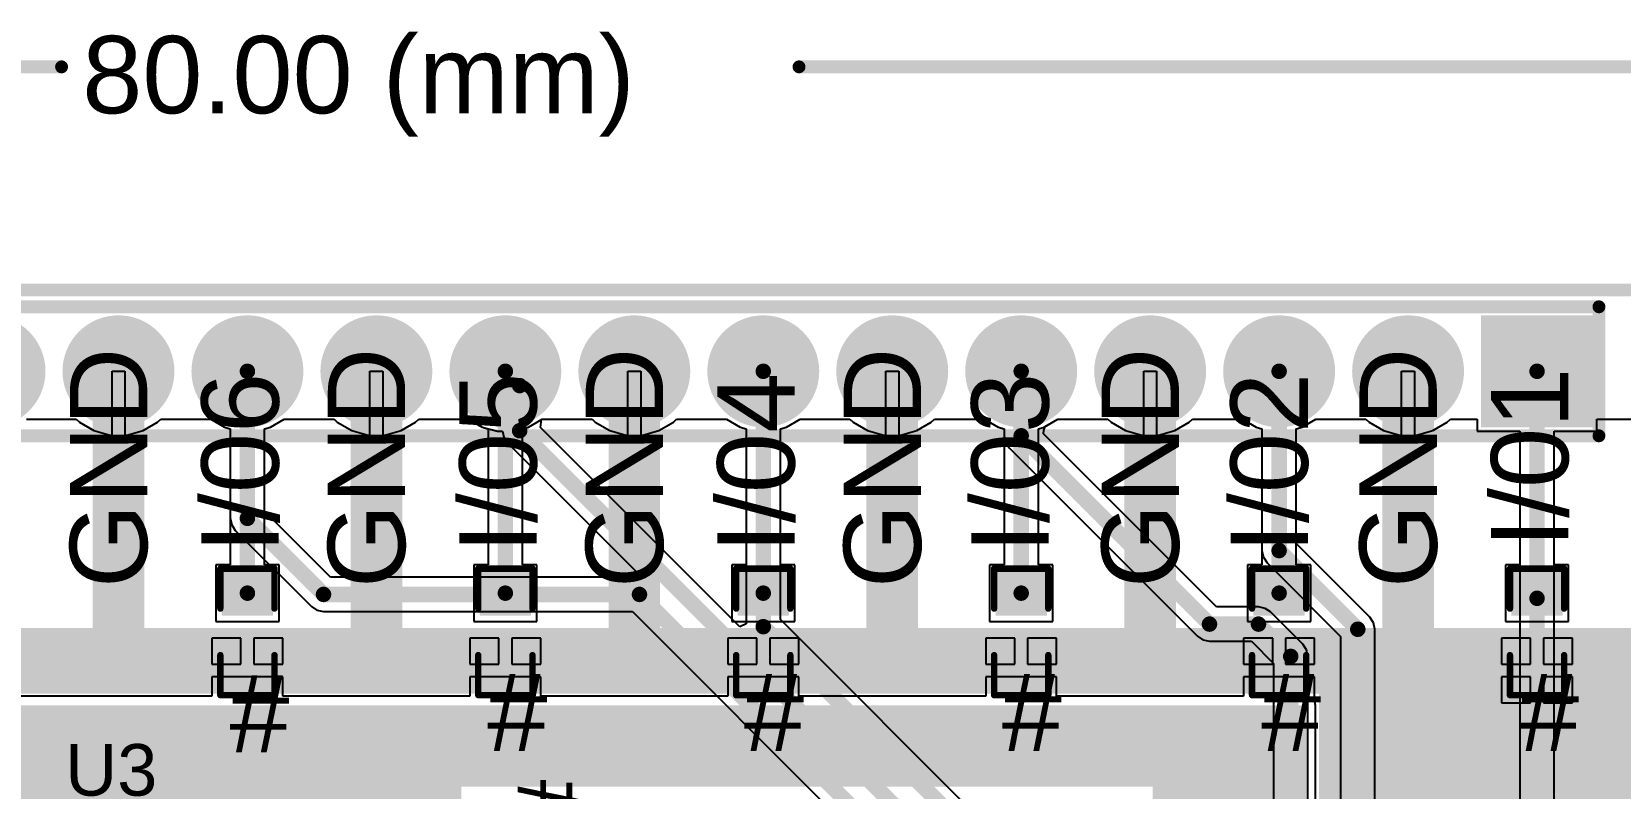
# Model space of a CAD drawing. Header units: millimetres. Extents: x -0.21 to 3.18, y -0.07 to 2.49.
# Drawn here: x 1.191 to 2.423, y 1.902 to 2.488 of the extents above; entities that cross this region are included whole.
import ezdxf

# ---------------------------------------------------------------- set-up
doc = ezdxf.new("R2010")
doc.units = ezdxf.units.MM
doc.header["$MEASUREMENT"] = 0
for name, color, linetype in [('BottomLayer', 5, 'Continuous'), ('BottomSolder', 6, 'Continuous'), ('Mechanical1', 6, 'Continuous'), ('Mechanical2', 216, 'Continuous'), ('MultiLayer', 9, 'Continuous'), ('PadHoleLayer', 156, 'Continuous'), ('TopLayer', 1, 'Continuous'), ('TopOverlay', 2, 'Continuous'), ('TopPaste', 8, 'Continuous'), ('TopSolder', 216, 'Continuous')]:
    doc.layers.add(name, color=color, linetype=linetype)
doc.styles.add('Arial', font='', dxfattribs={"height": 0.2})
doc.styles.get('Arial').set_extended_font_data('Arial')

# ---------------------------------------------------------------- blocks, each defined once
blk = doc.blocks.new('14P_T_______H____P_____15')
at = {"layer": 'BottomLayer'}
blk.add_hatch(color=5, dxfattribs=at).paths.add_polyline_path([(-0.6894, 0.0394), (-0.6106, 0.0394), (-0.6106, -0.0394), (-0.6894, -0.0394)])
h = blk.add_hatch(color=5, dxfattribs=at)
edge = h.paths.add_edge_path()
edge.add_arc((-0.55, 0), 0.0394, 0, 360)
h = blk.add_hatch(color=5, dxfattribs=at)
edge = h.paths.add_edge_path()
edge.add_arc((-0.45, 0), 0.0394, 0, 360)
h = blk.add_hatch(color=5, dxfattribs=at)
edge = h.paths.add_edge_path()
edge.add_arc((-0.35, 0), 0.0394, 0, 360)
h = blk.add_hatch(color=5, dxfattribs=at)
edge = h.paths.add_edge_path()
edge.add_arc((-0.25, 0), 0.0394, 0, 360)
h = blk.add_hatch(color=5, dxfattribs=at)
edge = h.paths.add_edge_path()
edge.add_arc((-0.15, 0), 0.0394, 0, 360)
h = blk.add_hatch(color=5, dxfattribs=at)
edge = h.paths.add_edge_path()
edge.add_arc((-0.05, 0), 0.0394, 0, 360)
h = blk.add_hatch(color=5, dxfattribs=at)
edge = h.paths.add_edge_path()
edge.add_arc((0.05, 0), 0.0394, 0, 360)
h = blk.add_hatch(color=5, dxfattribs=at)
edge = h.paths.add_edge_path()
edge.add_arc((0.15, 0), 0.0394, 0, 360)
h = blk.add_hatch(color=5, dxfattribs=at)
edge = h.paths.add_edge_path()
edge.add_arc((0.25, 0), 0.0394, 0, 360)
h = blk.add_hatch(color=5, dxfattribs=at)
edge = h.paths.add_edge_path()
edge.add_arc((0.35, 0), 0.0394, 0, 360)
h = blk.add_hatch(color=5, dxfattribs=at)
edge = h.paths.add_edge_path()
edge.add_arc((0.45, 0), 0.0394, 0, 360)
h = blk.add_hatch(color=5, dxfattribs=at)
edge = h.paths.add_edge_path()
edge.add_arc((0.55, 0), 0.0394, 0, 360)
at = {"layer": 'BottomSolder'}
blk.add_hatch(color=6, dxfattribs=at).paths.add_polyline_path([(-0.6934, 0.0434), (-0.6066, 0.0434), (-0.6066, -0.0434), (-0.6934, -0.0434)])
h = blk.add_hatch(color=6, dxfattribs=at)
edge = h.paths.add_edge_path()
edge.add_arc((-0.55, 0), 0.0434, 0, 360)
h = blk.add_hatch(color=6, dxfattribs=at)
edge = h.paths.add_edge_path()
edge.add_arc((-0.45, 0), 0.0434, 0, 360)
h = blk.add_hatch(color=6, dxfattribs=at)
edge = h.paths.add_edge_path()
edge.add_arc((-0.35, 0), 0.0434, 0, 360)
h = blk.add_hatch(color=6, dxfattribs=at)
edge = h.paths.add_edge_path()
edge.add_arc((-0.25, 0), 0.0434, 0, 360)
h = blk.add_hatch(color=6, dxfattribs=at)
edge = h.paths.add_edge_path()
edge.add_arc((-0.15, 0), 0.0434, 0, 360)
h = blk.add_hatch(color=6, dxfattribs=at)
edge = h.paths.add_edge_path()
edge.add_arc((-0.05, 0), 0.0434, 0, 360)
h = blk.add_hatch(color=6, dxfattribs=at)
edge = h.paths.add_edge_path()
edge.add_arc((0.05, 0), 0.0434, 0, 360)
h = blk.add_hatch(color=6, dxfattribs=at)
edge = h.paths.add_edge_path()
edge.add_arc((0.15, 0), 0.0434, 0, 360)
h = blk.add_hatch(color=6, dxfattribs=at)
edge = h.paths.add_edge_path()
edge.add_arc((0.25, 0), 0.0434, 0, 360)
h = blk.add_hatch(color=6, dxfattribs=at)
edge = h.paths.add_edge_path()
edge.add_arc((0.35, 0), 0.0434, 0, 360)
h = blk.add_hatch(color=6, dxfattribs=at)
edge = h.paths.add_edge_path()
edge.add_arc((0.45, 0), 0.0434, 0, 360)
h = blk.add_hatch(color=6, dxfattribs=at)
edge = h.paths.add_edge_path()
edge.add_arc((0.55, 0), 0.0434, 0, 360)
at = {"layer": 'MultiLayer'}
blk.add_hatch(color=9, dxfattribs=at).paths.add_polyline_path([(-0.6894, 0.0394), (-0.6106, 0.0394), (-0.6106, -0.0394), (-0.6894, -0.0394)])
h = blk.add_hatch(color=9, dxfattribs=at)
edge = h.paths.add_edge_path()
edge.add_arc((-0.55, 0), 0.0394, 0, 360)
h = blk.add_hatch(color=9, dxfattribs=at)
edge = h.paths.add_edge_path()
edge.add_arc((-0.45, 0), 0.0394, 0, 360)
h = blk.add_hatch(color=9, dxfattribs=at)
edge = h.paths.add_edge_path()
edge.add_arc((-0.35, 0), 0.0394, 0, 360)
h = blk.add_hatch(color=9, dxfattribs=at)
edge = h.paths.add_edge_path()
edge.add_arc((-0.25, 0), 0.0394, 0, 360)
h = blk.add_hatch(color=9, dxfattribs=at)
edge = h.paths.add_edge_path()
edge.add_arc((-0.15, 0), 0.0394, 0, 360)
h = blk.add_hatch(color=9, dxfattribs=at)
edge = h.paths.add_edge_path()
edge.add_arc((-0.05, 0), 0.0394, 0, 360)
h = blk.add_hatch(color=9, dxfattribs=at)
edge = h.paths.add_edge_path()
edge.add_arc((0.05, 0), 0.0394, 0, 360)
h = blk.add_hatch(color=9, dxfattribs=at)
edge = h.paths.add_edge_path()
edge.add_arc((0.15, 0), 0.0394, 0, 360)
h = blk.add_hatch(color=9, dxfattribs=at)
edge = h.paths.add_edge_path()
edge.add_arc((0.25, 0), 0.0394, 0, 360)
h = blk.add_hatch(color=9, dxfattribs=at)
edge = h.paths.add_edge_path()
edge.add_arc((0.35, 0), 0.0394, 0, 360)
h = blk.add_hatch(color=9, dxfattribs=at)
edge = h.paths.add_edge_path()
edge.add_arc((0.45, 0), 0.0394, 0, 360)
h = blk.add_hatch(color=9, dxfattribs=at)
edge = h.paths.add_edge_path()
edge.add_arc((0.55, 0), 0.0394, 0, 360)
at = {"layer": 'PadHoleLayer'}
h = blk.add_hatch(color=156, dxfattribs=at)
edge = h.paths.add_edge_path()
edge.add_arc((-0.65, 0), 0.0197, 0, 360)
h = blk.add_hatch(color=156, dxfattribs=at)
edge = h.paths.add_edge_path()
edge.add_arc((-0.55, 0), 0.0197, 0, 360)
h = blk.add_hatch(color=156, dxfattribs=at)
edge = h.paths.add_edge_path()
edge.add_arc((-0.45, 0), 0.0197, 0, 360)
h = blk.add_hatch(color=156, dxfattribs=at)
edge = h.paths.add_edge_path()
edge.add_arc((-0.35, 0), 0.0197, 0, 360)
h = blk.add_hatch(color=156, dxfattribs=at)
edge = h.paths.add_edge_path()
edge.add_arc((-0.25, 0), 0.0197, 0, 360)
h = blk.add_hatch(color=156, dxfattribs=at)
edge = h.paths.add_edge_path()
edge.add_arc((-0.15, 0), 0.0197, 0, 360)
h = blk.add_hatch(color=156, dxfattribs=at)
edge = h.paths.add_edge_path()
edge.add_arc((-0.05, 0), 0.0197, 0, 360)
h = blk.add_hatch(color=156, dxfattribs=at)
edge = h.paths.add_edge_path()
edge.add_arc((0.05, 0), 0.0197, 0, 360)
h = blk.add_hatch(color=156, dxfattribs=at)
edge = h.paths.add_edge_path()
edge.add_arc((0.15, 0), 0.0197, 0, 360)
h = blk.add_hatch(color=156, dxfattribs=at)
edge = h.paths.add_edge_path()
edge.add_arc((0.25, 0), 0.0197, 0, 360)
h = blk.add_hatch(color=156, dxfattribs=at)
edge = h.paths.add_edge_path()
edge.add_arc((0.35, 0), 0.0197, 0, 360)
h = blk.add_hatch(color=156, dxfattribs=at)
edge = h.paths.add_edge_path()
edge.add_arc((0.45, 0), 0.0197, 0, 360)
at = {"layer": 'TopLayer'}
blk.add_hatch(color=1, dxfattribs=at).paths.add_polyline_path([(-0.6894, 0.0394), (-0.6106, 0.0394), (-0.6106, -0.0394), (-0.6894, -0.0394)])
h = blk.add_hatch(color=1, dxfattribs=at)
edge = h.paths.add_edge_path()
edge.add_arc((-0.55, 0), 0.0394, 0, 360)
h = blk.add_hatch(color=1, dxfattribs=at)
edge = h.paths.add_edge_path()
edge.add_arc((-0.45, 0), 0.0394, 0, 360)
h = blk.add_hatch(color=1, dxfattribs=at)
edge = h.paths.add_edge_path()
edge.add_arc((-0.35, 0), 0.0394, 0, 360)
h = blk.add_hatch(color=1, dxfattribs=at)
edge = h.paths.add_edge_path()
edge.add_arc((-0.25, 0), 0.0394, 0, 360)
h = blk.add_hatch(color=1, dxfattribs=at)
edge = h.paths.add_edge_path()
edge.add_arc((-0.15, 0), 0.0394, 0, 360)
h = blk.add_hatch(color=1, dxfattribs=at)
edge = h.paths.add_edge_path()
edge.add_arc((-0.05, 0), 0.0394, 0, 360)
h = blk.add_hatch(color=1, dxfattribs=at)
edge = h.paths.add_edge_path()
edge.add_arc((0.05, 0), 0.0394, 0, 360)
h = blk.add_hatch(color=1, dxfattribs=at)
edge = h.paths.add_edge_path()
edge.add_arc((0.15, 0), 0.0394, 0, 360)
h = blk.add_hatch(color=1, dxfattribs=at)
edge = h.paths.add_edge_path()
edge.add_arc((0.25, 0), 0.0394, 0, 360)
h = blk.add_hatch(color=1, dxfattribs=at)
edge = h.paths.add_edge_path()
edge.add_arc((0.35, 0), 0.0394, 0, 360)
h = blk.add_hatch(color=1, dxfattribs=at)
edge = h.paths.add_edge_path()
edge.add_arc((0.45, 0), 0.0394, 0, 360)
h = blk.add_hatch(color=1, dxfattribs=at)
edge = h.paths.add_edge_path()
edge.add_arc((0.55, 0), 0.0394, 0, 360)
at = {"layer": 'TopSolder'}
blk.add_hatch(color=216, dxfattribs=at).paths.add_polyline_path([(-0.6934, 0.0434), (-0.6066, 0.0434), (-0.6066, -0.0434), (-0.6934, -0.0434)])
h = blk.add_hatch(color=216, dxfattribs=at)
edge = h.paths.add_edge_path()
edge.add_arc((-0.55, 0), 0.0434, 0, 360)
h = blk.add_hatch(color=216, dxfattribs=at)
edge = h.paths.add_edge_path()
edge.add_arc((-0.45, 0), 0.0434, 0, 360)
h = blk.add_hatch(color=216, dxfattribs=at)
edge = h.paths.add_edge_path()
edge.add_arc((-0.35, 0), 0.0434, 0, 360)
h = blk.add_hatch(color=216, dxfattribs=at)
edge = h.paths.add_edge_path()
edge.add_arc((-0.25, 0), 0.0434, 0, 360)
h = blk.add_hatch(color=216, dxfattribs=at)
edge = h.paths.add_edge_path()
edge.add_arc((-0.15, 0), 0.0434, 0, 360)
h = blk.add_hatch(color=216, dxfattribs=at)
edge = h.paths.add_edge_path()
edge.add_arc((-0.05, 0), 0.0434, 0, 360)
h = blk.add_hatch(color=216, dxfattribs=at)
edge = h.paths.add_edge_path()
edge.add_arc((0.05, 0), 0.0434, 0, 360)
h = blk.add_hatch(color=216, dxfattribs=at)
edge = h.paths.add_edge_path()
edge.add_arc((0.15, 0), 0.0434, 0, 360)
h = blk.add_hatch(color=216, dxfattribs=at)
edge = h.paths.add_edge_path()
edge.add_arc((0.25, 0), 0.0434, 0, 360)
h = blk.add_hatch(color=216, dxfattribs=at)
edge = h.paths.add_edge_path()
edge.add_arc((0.35, 0), 0.0434, 0, 360)
h = blk.add_hatch(color=216, dxfattribs=at)
edge = h.paths.add_edge_path()
edge.add_arc((0.45, 0), 0.0434, 0, 360)
h = blk.add_hatch(color=216, dxfattribs=at)
edge = h.paths.add_edge_path()
edge.add_arc((0.55, 0), 0.0434, 0, 360)
at = {"layer": 'TopOverlay', "const_width": 0.01}
for points in [[(0.695, 0.05), (-0.698, 0.05)], [(-0.698, 0.05), (-0.698, -0.05)], [(0.695, -0.05), (-0.698, -0.05)]]:
    blk.add_lwpolyline(points, dxfattribs=at)
at = {"layer": 'TopOverlay', "const_width": 0.005}
for points in [[(-0.7005, 0.05, 1), (-0.6955, 0.05, 1)], [(-0.7005, 0.05, 1), (-0.6955, 0.05, 1)], [(-0.7005, -0.05, 1), (-0.6955, -0.05, 1)], [(-0.7005, -0.05, 1), (-0.6955, -0.05, 1)]]:
    blk.add_lwpolyline(points, format="xyb", close=True, dxfattribs=at)
blk = doc.blocks.new('C___0603_84')
at = {"layer": 'TopLayer'}
for points in [[(-0.015, 0.0175), (-0.015, -0.0175), (-0.045, -0.0175), (-0.045, 0.0175)], [(0.045, 0.0175), (0.045, -0.0175), (0.015, -0.0175), (0.015, 0.0175)]]:
    blk.add_hatch(color=1, dxfattribs=at).paths.add_polyline_path(points)
at = {"layer": 'TopPaste'}
for points in [[(-0.015, 0.0175), (-0.015, -0.0175), (-0.045, -0.0175), (-0.045, 0.0175)], [(0.045, 0.0175), (0.045, -0.0175), (0.015, -0.0175), (0.015, 0.0175)]]:
    blk.add_hatch(color=8, dxfattribs=at).paths.add_polyline_path(points)
at = {"layer": 'TopSolder'}
for points in [[(-0.0126, 0.0199), (-0.0126, -0.0199), (-0.0474, -0.0199), (-0.0474, 0.0199)], [(0.0474, 0.0199), (0.0474, -0.0199), (0.0126, -0.0199), (0.0126, 0.0199)]]:
    blk.add_hatch(color=216, dxfattribs=at).paths.add_polyline_path(points)
at = {"layer": 'TopOverlay', "const_width": 0.005}
for points in [[(-0.018, 0.021), (-0.049, 0.021)], [(-0.049, -0.021), (-0.049, 0.021)], [(0.049, 0.021), (0.018, 0.021)], [(0.049, -0.021), (0.049, 0.021)], [(-0.018, -0.021), (-0.049, -0.021)], [(0.049, -0.021), (0.018, -0.021)]]:
    blk.add_lwpolyline(points, dxfattribs=at)
at = {"layer": 'TopOverlay', "const_width": 0.0025}
for points in [[(-0.0503, 0.021, 1), (-0.0478, 0.021, 1)], [(-0.0503, 0.021, 1), (-0.0478, 0.021, 1)], [(-0.0192, 0.021, 1), (-0.0168, 0.021, 1)], [(0.0168, 0.021, 1), (0.0192, 0.021, 1)], [(0.0478, 0.021, 1), (0.0503, 0.021, 1)], [(0.0478, 0.021, 1), (0.0503, 0.021, 1)], [(-0.0503, -0.021, 1), (-0.0478, -0.021, 1)], [(-0.0503, -0.021, 1), (-0.0478, -0.021, 1)], [(-0.0192, -0.021, 1), (-0.0168, -0.021, 1)], [(0.0168, -0.021, 1), (0.0192, -0.021, 1)], [(0.0478, -0.021, 1), (0.0503, -0.021, 1)], [(0.0478, -0.021, 1), (0.0503, -0.021, 1)]]:
    blk.add_lwpolyline(points, format="xyb", close=True, dxfattribs=at)
blk = doc.blocks.new('C___0603_85')
at = {"layer": 'TopLayer'}
for points in [[(-0.015, 0.0175), (-0.015, -0.0175), (-0.045, -0.0175), (-0.045, 0.0175)], [(0.045, 0.0175), (0.045, -0.0175), (0.015, -0.0175), (0.015, 0.0175)]]:
    blk.add_hatch(color=1, dxfattribs=at).paths.add_polyline_path(points)
at = {"layer": 'TopPaste'}
for points in [[(-0.015, 0.0175), (-0.015, -0.0175), (-0.045, -0.0175), (-0.045, 0.0175)], [(0.045, 0.0175), (0.045, -0.0175), (0.015, -0.0175), (0.015, 0.0175)]]:
    blk.add_hatch(color=8, dxfattribs=at).paths.add_polyline_path(points)
at = {"layer": 'TopSolder'}
for points in [[(-0.0126, 0.0199), (-0.0126, -0.0199), (-0.0474, -0.0199), (-0.0474, 0.0199)], [(0.0474, 0.0199), (0.0474, -0.0199), (0.0126, -0.0199), (0.0126, 0.0199)]]:
    blk.add_hatch(color=216, dxfattribs=at).paths.add_polyline_path(points)
at = {"layer": 'TopOverlay', "const_width": 0.005}
for points in [[(-0.018, 0.021), (-0.049, 0.021)], [(-0.049, -0.021), (-0.049, 0.021)], [(0.049, 0.021), (0.018, 0.021)], [(0.049, -0.021), (0.049, 0.021)], [(-0.018, -0.021), (-0.049, -0.021)], [(0.049, -0.021), (0.018, -0.021)]]:
    blk.add_lwpolyline(points, dxfattribs=at)
at = {"layer": 'TopOverlay', "const_width": 0.0025}
for points in [[(-0.0503, 0.021, 1), (-0.0478, 0.021, 1)], [(-0.0503, 0.021, 1), (-0.0478, 0.021, 1)], [(-0.0192, 0.021, 1), (-0.0168, 0.021, 1)], [(0.0168, 0.021, 1), (0.0192, 0.021, 1)], [(0.0478, 0.021, 1), (0.0503, 0.021, 1)], [(0.0478, 0.021, 1), (0.0503, 0.021, 1)], [(-0.0503, -0.021, 1), (-0.0478, -0.021, 1)], [(-0.0503, -0.021, 1), (-0.0478, -0.021, 1)], [(-0.0192, -0.021, 1), (-0.0168, -0.021, 1)], [(0.0168, -0.021, 1), (0.0192, -0.021, 1)], [(0.0478, -0.021, 1), (0.0503, -0.021, 1)], [(0.0478, -0.021, 1), (0.0503, -0.021, 1)]]:
    blk.add_lwpolyline(points, format="xyb", close=True, dxfattribs=at)
blk = doc.blocks.new('C___0603_86')
at = {"layer": 'TopLayer'}
for points in [[(-0.015, 0.0175), (-0.015, -0.0175), (-0.045, -0.0175), (-0.045, 0.0175)], [(0.045, 0.0175), (0.045, -0.0175), (0.015, -0.0175), (0.015, 0.0175)]]:
    blk.add_hatch(color=1, dxfattribs=at).paths.add_polyline_path(points)
at = {"layer": 'TopPaste'}
for points in [[(-0.015, 0.0175), (-0.015, -0.0175), (-0.045, -0.0175), (-0.045, 0.0175)], [(0.045, 0.0175), (0.045, -0.0175), (0.015, -0.0175), (0.015, 0.0175)]]:
    blk.add_hatch(color=8, dxfattribs=at).paths.add_polyline_path(points)
at = {"layer": 'TopSolder'}
for points in [[(-0.0126, 0.0199), (-0.0126, -0.0199), (-0.0474, -0.0199), (-0.0474, 0.0199)], [(0.0474, 0.0199), (0.0474, -0.0199), (0.0126, -0.0199), (0.0126, 0.0199)]]:
    blk.add_hatch(color=216, dxfattribs=at).paths.add_polyline_path(points)
at = {"layer": 'TopOverlay', "const_width": 0.005}
for points in [[(-0.018, 0.021), (-0.049, 0.021)], [(-0.049, -0.021), (-0.049, 0.021)], [(0.049, 0.021), (0.018, 0.021)], [(0.049, -0.021), (0.049, 0.021)], [(-0.018, -0.021), (-0.049, -0.021)], [(0.049, -0.021), (0.018, -0.021)]]:
    blk.add_lwpolyline(points, dxfattribs=at)
at = {"layer": 'TopOverlay', "const_width": 0.0025}
for points in [[(-0.0503, 0.021, 1), (-0.0478, 0.021, 1)], [(-0.0503, 0.021, 1), (-0.0478, 0.021, 1)], [(-0.0192, 0.021, 1), (-0.0168, 0.021, 1)], [(0.0168, 0.021, 1), (0.0192, 0.021, 1)], [(0.0478, 0.021, 1), (0.0503, 0.021, 1)], [(0.0478, 0.021, 1), (0.0503, 0.021, 1)], [(-0.0503, -0.021, 1), (-0.0478, -0.021, 1)], [(-0.0503, -0.021, 1), (-0.0478, -0.021, 1)], [(-0.0192, -0.021, 1), (-0.0168, -0.021, 1)], [(0.0168, -0.021, 1), (0.0192, -0.021, 1)], [(0.0478, -0.021, 1), (0.0503, -0.021, 1)], [(0.0478, -0.021, 1), (0.0503, -0.021, 1)]]:
    blk.add_lwpolyline(points, format="xyb", close=True, dxfattribs=at)
blk = doc.blocks.new('C___0603_87')
at = {"layer": 'TopLayer'}
for points in [[(-0.015, 0.0175), (-0.015, -0.0175), (-0.045, -0.0175), (-0.045, 0.0175)], [(0.045, 0.0175), (0.045, -0.0175), (0.015, -0.0175), (0.015, 0.0175)]]:
    blk.add_hatch(color=1, dxfattribs=at).paths.add_polyline_path(points)
at = {"layer": 'TopPaste'}
for points in [[(-0.015, 0.0175), (-0.015, -0.0175), (-0.045, -0.0175), (-0.045, 0.0175)], [(0.045, 0.0175), (0.045, -0.0175), (0.015, -0.0175), (0.015, 0.0175)]]:
    blk.add_hatch(color=8, dxfattribs=at).paths.add_polyline_path(points)
at = {"layer": 'TopSolder'}
for points in [[(-0.0126, 0.0199), (-0.0126, -0.0199), (-0.0474, -0.0199), (-0.0474, 0.0199)], [(0.0474, 0.0199), (0.0474, -0.0199), (0.0126, -0.0199), (0.0126, 0.0199)]]:
    blk.add_hatch(color=216, dxfattribs=at).paths.add_polyline_path(points)
at = {"layer": 'TopOverlay', "const_width": 0.005}
for points in [[(-0.018, 0.021), (-0.049, 0.021)], [(-0.049, -0.021), (-0.049, 0.021)], [(0.049, 0.021), (0.018, 0.021)], [(0.049, -0.021), (0.049, 0.021)], [(-0.018, -0.021), (-0.049, -0.021)], [(0.049, -0.021), (0.018, -0.021)]]:
    blk.add_lwpolyline(points, dxfattribs=at)
at = {"layer": 'TopOverlay', "const_width": 0.0025}
for points in [[(-0.0503, 0.021, 1), (-0.0478, 0.021, 1)], [(-0.0503, 0.021, 1), (-0.0478, 0.021, 1)], [(-0.0192, 0.021, 1), (-0.0168, 0.021, 1)], [(0.0168, 0.021, 1), (0.0192, 0.021, 1)], [(0.0478, 0.021, 1), (0.0503, 0.021, 1)], [(0.0478, 0.021, 1), (0.0503, 0.021, 1)], [(-0.0503, -0.021, 1), (-0.0478, -0.021, 1)], [(-0.0503, -0.021, 1), (-0.0478, -0.021, 1)], [(-0.0192, -0.021, 1), (-0.0168, -0.021, 1)], [(0.0168, -0.021, 1), (0.0192, -0.021, 1)], [(0.0478, -0.021, 1), (0.0503, -0.021, 1)], [(0.0478, -0.021, 1), (0.0503, -0.021, 1)]]:
    blk.add_lwpolyline(points, format="xyb", close=True, dxfattribs=at)
blk = doc.blocks.new('C___0603_88')
at = {"layer": 'TopLayer'}
for points in [[(-0.015, 0.0175), (-0.015, -0.0175), (-0.045, -0.0175), (-0.045, 0.0175)], [(0.045, 0.0175), (0.045, -0.0175), (0.015, -0.0175), (0.015, 0.0175)]]:
    blk.add_hatch(color=1, dxfattribs=at).paths.add_polyline_path(points)
at = {"layer": 'TopPaste'}
for points in [[(-0.015, 0.0175), (-0.015, -0.0175), (-0.045, -0.0175), (-0.045, 0.0175)], [(0.045, 0.0175), (0.045, -0.0175), (0.015, -0.0175), (0.015, 0.0175)]]:
    blk.add_hatch(color=8, dxfattribs=at).paths.add_polyline_path(points)
at = {"layer": 'TopSolder'}
for points in [[(-0.0126, 0.0199), (-0.0126, -0.0199), (-0.0474, -0.0199), (-0.0474, 0.0199)], [(0.0474, 0.0199), (0.0474, -0.0199), (0.0126, -0.0199), (0.0126, 0.0199)]]:
    blk.add_hatch(color=216, dxfattribs=at).paths.add_polyline_path(points)
at = {"layer": 'TopOverlay', "const_width": 0.005}
for points in [[(-0.018, 0.021), (-0.049, 0.021)], [(-0.049, -0.021), (-0.049, 0.021)], [(0.049, 0.021), (0.018, 0.021)], [(0.049, -0.021), (0.049, 0.021)], [(-0.018, -0.021), (-0.049, -0.021)], [(0.049, -0.021), (0.018, -0.021)]]:
    blk.add_lwpolyline(points, dxfattribs=at)
at = {"layer": 'TopOverlay', "const_width": 0.0025}
for points in [[(-0.0503, 0.021, 1), (-0.0478, 0.021, 1)], [(-0.0503, 0.021, 1), (-0.0478, 0.021, 1)], [(-0.0192, 0.021, 1), (-0.0168, 0.021, 1)], [(0.0168, 0.021, 1), (0.0192, 0.021, 1)], [(0.0478, 0.021, 1), (0.0503, 0.021, 1)], [(0.0478, 0.021, 1), (0.0503, 0.021, 1)], [(-0.0503, -0.021, 1), (-0.0478, -0.021, 1)], [(-0.0503, -0.021, 1), (-0.0478, -0.021, 1)], [(-0.0192, -0.021, 1), (-0.0168, -0.021, 1)], [(0.0168, -0.021, 1), (0.0192, -0.021, 1)], [(0.0478, -0.021, 1), (0.0503, -0.021, 1)], [(0.0478, -0.021, 1), (0.0503, -0.021, 1)]]:
    blk.add_lwpolyline(points, format="xyb", close=True, dxfattribs=at)
blk = doc.blocks.new('C___0603_89')
at = {"layer": 'TopLayer'}
for points in [[(-0.015, 0.0175), (-0.015, -0.0175), (-0.045, -0.0175), (-0.045, 0.0175)], [(0.045, 0.0175), (0.045, -0.0175), (0.015, -0.0175), (0.015, 0.0175)]]:
    blk.add_hatch(color=1, dxfattribs=at).paths.add_polyline_path(points)
at = {"layer": 'TopPaste'}
for points in [[(-0.015, 0.0175), (-0.015, -0.0175), (-0.045, -0.0175), (-0.045, 0.0175)], [(0.045, 0.0175), (0.045, -0.0175), (0.015, -0.0175), (0.015, 0.0175)]]:
    blk.add_hatch(color=8, dxfattribs=at).paths.add_polyline_path(points)
at = {"layer": 'TopSolder'}
for points in [[(-0.0126, 0.0199), (-0.0126, -0.0199), (-0.0474, -0.0199), (-0.0474, 0.0199)], [(0.0474, 0.0199), (0.0474, -0.0199), (0.0126, -0.0199), (0.0126, 0.0199)]]:
    blk.add_hatch(color=216, dxfattribs=at).paths.add_polyline_path(points)
at = {"layer": 'TopOverlay', "const_width": 0.005}
for points in [[(-0.018, 0.021), (-0.049, 0.021)], [(-0.049, -0.021), (-0.049, 0.021)], [(0.049, 0.021), (0.018, 0.021)], [(0.049, -0.021), (0.049, 0.021)], [(-0.018, -0.021), (-0.049, -0.021)], [(0.049, -0.021), (0.018, -0.021)]]:
    blk.add_lwpolyline(points, dxfattribs=at)
at = {"layer": 'TopOverlay', "const_width": 0.0025}
for points in [[(-0.0503, 0.021, 1), (-0.0478, 0.021, 1)], [(-0.0503, 0.021, 1), (-0.0478, 0.021, 1)], [(-0.0192, 0.021, 1), (-0.0168, 0.021, 1)], [(0.0168, 0.021, 1), (0.0192, 0.021, 1)], [(0.0478, 0.021, 1), (0.0503, 0.021, 1)], [(0.0478, 0.021, 1), (0.0503, 0.021, 1)], [(-0.0503, -0.021, 1), (-0.0478, -0.021, 1)], [(-0.0503, -0.021, 1), (-0.0478, -0.021, 1)], [(-0.0192, -0.021, 1), (-0.0168, -0.021, 1)], [(0.0168, -0.021, 1), (0.0192, -0.021, 1)], [(0.0478, -0.021, 1), (0.0503, -0.021, 1)], [(0.0478, -0.021, 1), (0.0503, -0.021, 1)]]:
    blk.add_lwpolyline(points, format="xyb", close=True, dxfattribs=at)

msp = doc.modelspace()

# ---------------------------------------------------------------- hatches: boundary and pattern name
at = {"layer": 'TopLayer'}
for points in [[(-0.05, 1.975), (2.44, 1.975), (2.44, 2.026), (-0.05, 2.026)], [(2.189, 1.887), (2.6714, 1.887), (2.6714, 2.016), (2.189, 2.016)], [(0.887, 1.836), (1.385, 1.836), (1.385, 1.966), (0.887, 1.966)], [(1.374, 1.805), (1.524, 1.805), (1.524, 1.966), (1.374, 1.966)], [(1.514, 1.903), (2.179, 1.903), (2.179, 1.966), (1.514, 1.966)], [(2.179, 1.9298), (2.06, 1.9298), (2.06, 1.8327), (2.179, 1.8327)]]:
    msp.add_hatch(color=1, dxfattribs=at).paths.add_polyline_path(points)

# ---------------------------------------------------------------- linework, layer by layer
at = {"layer": 'BottomLayer'}
for p, q in [((1.253, 2.1756), (1.253, 2.225)), ((1.253, 2.225), (1.263, 2.225)), ((1.263, 2.225), (1.263, 2.1756)), ((1.453, 2.1756), (1.453, 2.225)), ((1.453, 2.225), (1.463, 2.225)), ((1.463, 2.225), (1.463, 2.1756)), ((1.653, 2.1756), (1.653, 2.225)), ((1.653, 2.225), (1.663, 2.225)), ((1.663, 2.225), (1.663, 2.1756)), ((1.853, 2.1756), (1.853, 2.225)), ((1.853, 2.225), (1.863, 2.225)), ((1.863, 2.225), (1.863, 2.1756)), ((2.053, 2.1756), (2.053, 2.225)), ((2.053, 2.225), (2.063, 2.225)), ((2.063, 2.225), (2.063, 2.1756)), ((2.253, 2.1756), (2.253, 2.225)), ((2.253, 2.225), (2.263, 2.225)), ((2.263, 2.225), (2.263, 2.1756)), ((1.1878, 2.188), (1.2252, 2.188)), ((1.2252, 2.188), (1.2277, 2.1855)), ((1.2277, 2.1855), (1.2389, 2.179)), ((1.2771, 2.179), (1.2883, 2.1855)), ((1.2883, 2.1855), (1.2908, 2.188)), ((1.2908, 2.188), (1.3294, 2.188)), ((1.3294, 2.188), (1.3295, 2.1879)), ((1.3295, 2.1879), (1.3401, 2.1818)), ((1.3401, 2.1818), (1.3447, 2.1805)), ((1.3447, 2.1805), (1.3447, 2.111)), ((1.3713, 2.1805), (1.3759, 2.1818)), ((1.3713, 2.1165), (1.3713, 2.1805)), ((1.3759, 2.1818), (1.3865, 2.1879)), ((1.3865, 2.1879), (1.3866, 2.188)), ((1.3866, 2.188), (1.4252, 2.188)), ((1.4252, 2.188), (1.4277, 2.1855)), ((1.4277, 2.1855), (1.4389, 2.179)), ((1.4771, 2.179), (1.4883, 2.1855)), ((1.4883, 2.1855), (1.4908, 2.188)), ((1.4908, 2.188), (1.5294, 2.188)), ((1.5294, 2.188), (1.5295, 2.1879)), ((1.5295, 2.1879), (1.5401, 2.1818)), ((1.5401, 2.1818), (1.5519, 2.1786)), ((1.5853, 2.1814), (1.5861, 2.1877)), ((1.7397, 2.027), (1.5853, 2.1814)), ((1.5861, 2.1877), (1.5865, 2.1879)), ((1.5865, 2.1879), (1.5866, 2.188)), ((1.5866, 2.188), (1.6252, 2.188)), ((1.6252, 2.188), (1.6277, 2.1855)), ((1.6277, 2.1855), (1.6389, 2.179)), ((1.6771, 2.179), (1.6883, 2.1855)), ((1.6883, 2.1855), (1.6908, 2.188)), ((1.6908, 2.188), (1.7294, 2.188)), ((1.7294, 2.188), (1.7295, 2.1879)), ((1.7295, 2.1879), (1.7401, 2.1818)), ((1.7401, 2.1818), (1.7447, 2.1805)), ((1.7447, 2.1805), (1.7447, 2.0291)), ((1.7713, 2.1805), (1.7759, 2.1818)), ((1.7713, 2.0325), (1.7713, 2.1805)), ((1.7759, 2.1818), (1.7865, 2.1879)), ((1.7865, 2.1879), (1.7866, 2.188)), ((1.7866, 2.188), (1.8252, 2.188)), ((1.8252, 2.188), (1.8277, 2.1855)), ((1.8277, 2.1855), (1.8389, 2.179)), ((1.8771, 2.179), (1.8883, 2.1855)), ((1.8883, 2.1855), (1.8908, 2.188)), ((1.8908, 2.188), (1.9294, 2.188)), ((1.9294, 2.188), (1.9295, 2.1879)), ((1.9295, 2.1879), (1.9401, 2.1818)), ((1.9401, 2.1818), (1.9447, 2.1805)), ((1.9447, 2.1805), (1.9447, 2.175)), ((1.9756, 2.1794), (1.9766, 2.1822)), ((1.9766, 2.1822), (1.9865, 2.1879)), ((1.9865, 2.1879), (1.9866, 2.188)), ((1.9866, 2.188), (2.0252, 2.188)), ((2.0252, 2.188), (2.0277, 2.1855)), ((2.0277, 2.1855), (2.0389, 2.179)), ((2.0771, 2.179), (2.0883, 2.1855)), ((2.0883, 2.1855), (2.0908, 2.188)), ((2.0908, 2.188), (2.1294, 2.188)), ((2.1294, 2.188), (2.1295, 2.1879)), ((2.1295, 2.1879), (2.1401, 2.1818)), ((2.1401, 2.1818), (2.1447, 2.1805)), ((2.1447, 2.1805), (2.1447, 2.086)), ((2.1713, 2.1805), (2.1759, 2.1818)), ((2.1713, 2.0915), (2.1713, 2.1805)), ((2.1759, 2.1818), (2.1865, 2.1879)), ((2.1865, 2.1879), (2.1866, 2.188)), ((2.1866, 2.188), (2.2252, 2.188)), ((2.2252, 2.188), (2.2277, 2.1855)), ((2.2277, 2.1855), (2.2389, 2.179)), ((2.2771, 2.179), (2.2883, 2.1855)), ((2.2883, 2.1855), (2.2908, 2.188)), ((2.2908, 2.188), (2.3116, 2.188)), ((2.3116, 2.188), (2.3116, 2.1786)), ((2.4044, 2.1786), (2.4044, 2.188)), ((2.4044, 2.188), (2.7487, 2.188)), ((1.2389, 2.179), (1.2515, 2.1756)), ((1.2515, 2.1756), (1.253, 2.1756)), ((1.263, 2.1756), (1.2645, 2.1756)), ((1.2645, 2.1756), (1.2771, 2.179)), ((1.4389, 2.179), (1.4515, 2.1756)), ((1.4515, 2.1756), (1.453, 2.1756)), ((1.463, 2.1756), (1.4645, 2.1756)), ((1.4645, 2.1756), (1.4771, 2.179)), ((1.5519, 2.1786), (1.5559, 2.1786)), ((1.5559, 2.1786), (1.5568, 2.1739)), ((1.5568, 2.1739), (1.5597, 2.1696)), ((1.5597, 2.1696), (1.659, 2.0703)), ((1.6389, 2.179), (1.6515, 2.1756)), ((1.6515, 2.1756), (1.653, 2.1756)), ((1.663, 2.1756), (1.6645, 2.1756)), ((1.6645, 2.1756), (1.6771, 2.179)), ((1.8389, 2.179), (1.8515, 2.1756)), ((1.8515, 2.1756), (1.853, 2.1756)), ((1.863, 2.1756), (1.8645, 2.1756)), ((1.8645, 2.1756), (1.8771, 2.179)), ((1.9447, 2.175), (1.9458, 2.1699)), ((1.9458, 2.1699), (1.9486, 2.1656)), ((1.9753, 2.1765), (1.9756, 2.1794)), ((2.1095, 2.0423), (1.9753, 2.1765)), ((2.0389, 2.179), (2.0515, 2.1756)), ((2.0515, 2.1756), (2.053, 2.1756)), ((2.063, 2.1756), (2.0645, 2.1756)), ((2.0645, 2.1756), (2.0771, 2.179)), ((2.2389, 2.179), (2.2515, 2.1756)), ((2.2515, 2.1756), (2.253, 2.1756)), ((2.263, 2.1756), (2.2645, 2.1756)), ((2.2645, 2.1756), (2.2771, 2.179)), ((2.3116, 2.1786), (2.3447, 2.1786)), ((2.3447, 2.1786), (2.3447, 1.7845)), ((2.3713, 1.779), (2.3713, 2.1786)), ((2.3713, 2.1786), (2.4044, 2.1786)), ((1.9486, 2.1656), (2.0946, 2.0196)), ((1.3447, 2.111), (1.3458, 2.1059)), ((1.4225, 2.0653), (1.3713, 2.1165)), ((1.3458, 2.1059), (1.3486, 2.1016)), ((1.3486, 2.1016), (1.4076, 2.0426)), ((2.1447, 2.086), (2.1458, 2.0809)), ((2.2284, 2.0344), (2.1713, 2.0915)), ((1.659, 2.0703), (1.6569, 2.0653)), ((2.1458, 2.0809), (2.1486, 2.0766)), ((2.1486, 2.0766), (2.2057, 2.0195)), ((1.6569, 2.0653), (1.4225, 2.0653)), ((1.4076, 2.0426), (1.4119, 2.0398)), ((1.4119, 2.0398), (1.417, 2.0387)), ((1.417, 2.0387), (1.6565, 2.0387)), ((1.6565, 2.0387), (1.9608, 1.7344)), ((1.962, 1.8417), (1.7713, 2.0325)), ((2.142, 2.0423), (2.1095, 2.0423)), ((2.1471, 2.0412), (2.142, 2.0423)), ((2.1514, 2.0384), (2.1471, 2.0412)), ((2.1764, 2.0134), (2.1514, 2.0384)), ((2.2312, 2.0301), (2.2284, 2.0344)), ((1.7447, 2.0291), (1.7397, 2.027)), ((2.2323, 2.025), (2.2312, 2.0301)), ((2.2323, 1.5703), (2.2323, 2.025)), ((2.0946, 2.0196), (2.0989, 2.0168)), ((2.0989, 2.0168), (2.104, 2.0157)), ((2.104, 2.0157), (2.1365, 2.0157)), ((2.1365, 2.0157), (2.1537, 1.9985)), ((2.1792, 2.0091), (2.1764, 2.0134)), ((2.1803, 2.004), (2.1792, 2.0091)), ((2.2057, 2.0195), (2.2057, 1.5703)), ((2.1537, 1.9985), (2.1537, 1.7514)), ((2.1803, 1.5703), (2.1803, 2.004))]:
    msp.add_line(p, q, dxfattribs=at)
at = {"layer": 'BottomLayer', "const_width": 0.012}
for points in [[(1.358, 2.111), (1.358, 2.225)], [(1.558, 2.225), (1.5691, 2.2139)], [(1.758, 2.027), (1.758, 2.225)], [(1.958, 2.175), (1.958, 2.225)], [(2.158, 2.086), (2.158, 2.225)], [(2.358, 1.779), (2.358, 2.225)], [(1.5691, 2.1789), (1.5691, 2.2139)], [(1.5691, 2.1789), (2.066, 1.682)], [(1.958, 2.175), (2.104, 2.029)], [(1.358, 2.111), (1.417, 2.052)], [(2.158, 2.086), (2.219, 2.025)], [(1.417, 2.052), (1.662, 2.052)], [(1.662, 2.052), (2.024, 1.69)], [(1.758, 2.027), (2.114, 1.671)], [(2.104, 2.029), (2.142, 2.029)], [(2.142, 2.029), (2.167, 2.004)], [(2.219, 1.557), (2.219, 2.025)], [(2.167, 1.557), (2.167, 2.004)]]:
    msp.add_lwpolyline(points, dxfattribs=at)
at = {"layer": 'BottomLayer', "const_width": 0.006}
for points in [[(1.355, 2.225, 1), (1.361, 2.225, 1)], [(1.555, 2.225, 1), (1.561, 2.225, 1)], [(1.755, 2.225, 1), (1.761, 2.225, 1)], [(1.955, 2.225, 1), (1.961, 2.225, 1)], [(2.155, 2.225, 1), (2.161, 2.225, 1)], [(2.355, 2.225, 1), (2.361, 2.225, 1)], [(1.5661, 2.2139, 1), (1.5721, 2.2139, 1)], [(1.5661, 2.2139, 1), (1.5721, 2.2139, 1)], [(1.5661, 2.1789, 1), (1.5721, 2.1789, 1)], [(1.5661, 2.1789, 1), (1.5721, 2.1789, 1)], [(1.955, 2.175, 1), (1.961, 2.175, 1)], [(1.955, 2.175, 1), (1.961, 2.175, 1)], [(1.355, 2.111, 1), (1.361, 2.111, 1)], [(1.355, 2.111, 1), (1.361, 2.111, 1)], [(2.155, 2.086, 1), (2.161, 2.086, 1)], [(2.155, 2.086, 1), (2.161, 2.086, 1)], [(1.414, 2.052, 1), (1.42, 2.052, 1)], [(1.414, 2.052, 1), (1.42, 2.052, 1)], [(1.659, 2.052, 1), (1.665, 2.052, 1)], [(1.659, 2.052, 1), (1.665, 2.052, 1)], [(1.755, 2.027, 1), (1.761, 2.027, 1)], [(1.755, 2.027, 1), (1.761, 2.027, 1)], [(2.101, 2.029, 1), (2.107, 2.029, 1)], [(2.101, 2.029, 1), (2.107, 2.029, 1)], [(2.139, 2.029, 1), (2.145, 2.029, 1)], [(2.139, 2.029, 1), (2.145, 2.029, 1)], [(2.216, 2.025, 1), (2.222, 2.025, 1)], [(2.216, 2.025, 1), (2.222, 2.025, 1)], [(2.164, 2.004, 1), (2.17, 2.004, 1)], [(2.164, 2.004, 1), (2.17, 2.004, 1)]]:
    msp.add_lwpolyline(points, format="xyb", close=True, dxfattribs=at)
at = {"layer": 'Mechanical1', "const_width": 0.01}
for points in [[(-0.059, 2.461), (1.2139, 2.461)], [(1.7857, 2.461), (3.0906, 2.461)]]:
    msp.add_lwpolyline(points, dxfattribs=at)
at = {"layer": 'Mechanical1', "const_width": 0.005}
for points in [[(1.2114, 2.461, 1), (1.2164, 2.461, 1)], [(1.7832, 2.461, 1), (1.7882, 2.461, 1)]]:
    msp.add_lwpolyline(points, format="xyb", close=True, dxfattribs=at)
at = {"layer": 'Mechanical2', "const_width": 0.01}
msp.add_lwpolyline([(-0.059, 2.288), (3.0906, 2.288)], dxfattribs=at)
at = {"layer": 'TopLayer'}
for p, q in [((1.253, 2.1756), (1.253, 2.225)), ((1.253, 2.225), (1.263, 2.225)), ((1.263, 2.225), (1.263, 2.1756)), ((1.453, 2.1756), (1.453, 2.225)), ((1.453, 2.225), (1.463, 2.225)), ((1.463, 2.225), (1.463, 2.1756)), ((1.653, 2.1756), (1.653, 2.225)), ((1.653, 2.225), (1.663, 2.225)), ((1.663, 2.225), (1.663, 2.1756)), ((1.853, 2.1756), (1.853, 2.225)), ((1.853, 2.225), (1.863, 2.225)), ((1.863, 2.225), (1.863, 2.1756)), ((2.053, 2.1756), (2.053, 2.225)), ((2.053, 2.225), (2.063, 2.225)), ((2.063, 2.225), (2.063, 2.1756)), ((2.253, 2.1756), (2.253, 2.225)), ((2.253, 2.225), (2.263, 2.225)), ((2.263, 2.225), (2.263, 2.1756)), ((1.1866, 2.188), (1.2252, 2.188)), ((1.2252, 2.188), (1.2277, 2.1855)), ((1.2277, 2.1855), (1.2389, 2.179)), ((1.2771, 2.179), (1.2883, 2.1855)), ((1.2883, 2.1855), (1.2908, 2.188)), ((1.2908, 2.188), (1.3294, 2.188)), ((1.3294, 2.188), (1.3295, 2.1879)), ((1.3295, 2.1879), (1.3401, 2.1818)), ((1.3401, 2.1818), (1.3447, 2.1805)), ((1.3447, 2.1805), (1.3447, 2.075)), ((1.3713, 2.1805), (1.3759, 2.1818)), ((1.3713, 2.075), (1.3713, 2.1805)), ((1.3759, 2.1818), (1.3865, 2.1879)), ((1.3865, 2.1879), (1.3866, 2.188)), ((1.3866, 2.188), (1.4252, 2.188)), ((1.4252, 2.188), (1.4277, 2.1855)), ((1.4277, 2.1855), (1.4389, 2.179)), ((1.4771, 2.179), (1.4883, 2.1855)), ((1.4883, 2.1855), (1.4908, 2.188)), ((1.4908, 2.188), (1.5294, 2.188)), ((1.5294, 2.188), (1.5295, 2.1879)), ((1.5295, 2.1879), (1.5401, 2.1818)), ((1.5401, 2.1818), (1.5447, 2.1805)), ((1.5447, 2.1805), (1.5447, 2.075)), ((1.5713, 2.1805), (1.5759, 2.1818)), ((1.5713, 2.075), (1.5713, 2.1805)), ((1.5759, 2.1818), (1.5865, 2.1879)), ((1.5865, 2.1879), (1.5866, 2.188)), ((1.5866, 2.188), (1.6252, 2.188)), ((1.6252, 2.188), (1.6277, 2.1855)), ((1.6277, 2.1855), (1.6389, 2.179)), ((1.6771, 2.179), (1.6883, 2.1855)), ((1.6883, 2.1855), (1.6908, 2.188)), ((1.6908, 2.188), (1.7294, 2.188)), ((1.7294, 2.188), (1.7295, 2.1879)), ((1.7295, 2.1879), (1.7401, 2.1818)), ((1.7401, 2.1818), (1.7447, 2.1805)), ((1.7447, 2.1805), (1.7447, 2.075)), ((1.7713, 2.1805), (1.7759, 2.1818)), ((1.7713, 2.075), (1.7713, 2.1805)), ((1.7759, 2.1818), (1.7865, 2.1879)), ((1.7865, 2.1879), (1.7866, 2.188)), ((1.7866, 2.188), (1.8252, 2.188)), ((1.8252, 2.188), (1.8277, 2.1855)), ((1.8277, 2.1855), (1.8389, 2.179)), ((1.8771, 2.179), (1.8883, 2.1855)), ((1.8883, 2.1855), (1.8908, 2.188)), ((1.8908, 2.188), (1.9294, 2.188)), ((1.9294, 2.188), (1.9295, 2.1879)), ((1.9295, 2.1879), (1.9401, 2.1818)), ((1.9401, 2.1818), (1.9447, 2.1805)), ((1.9447, 2.1805), (1.9447, 2.075)), ((1.9713, 2.1805), (1.9759, 2.1818)), ((1.9713, 2.075), (1.9713, 2.1805)), ((1.9759, 2.1818), (1.9865, 2.1879)), ((1.9865, 2.1879), (1.9866, 2.188)), ((1.9866, 2.188), (2.0252, 2.188)), ((2.0252, 2.188), (2.0277, 2.1855)), ((2.0277, 2.1855), (2.0389, 2.179)), ((2.0771, 2.179), (2.0883, 2.1855)), ((2.0883, 2.1855), (2.0908, 2.188)), ((2.0908, 2.188), (2.1294, 2.188)), ((2.1294, 2.188), (2.1295, 2.1879)), ((2.1295, 2.1879), (2.1401, 2.1818)), ((2.1401, 2.1818), (2.1447, 2.1805)), ((2.1447, 2.1805), (2.1447, 2.075)), ((2.1713, 2.1805), (2.1759, 2.1818)), ((2.1713, 2.075), (2.1713, 2.1805)), ((2.1759, 2.1818), (2.1865, 2.1879)), ((2.1865, 2.1879), (2.1866, 2.188)), ((2.1866, 2.188), (2.2252, 2.188)), ((2.2252, 2.188), (2.2277, 2.1855)), ((2.2277, 2.1855), (2.2389, 2.179)), ((2.2771, 2.179), (2.2883, 2.1855)), ((2.2883, 2.1855), (2.2908, 2.188)), ((2.2908, 2.188), (2.3116, 2.188)), ((2.3116, 2.188), (2.3116, 2.1786)), ((2.4044, 2.1786), (2.4044, 2.188)), ((2.4044, 2.188), (2.7459, 2.188)), ((1.2389, 2.179), (1.2515, 2.1756)), ((1.2515, 2.1756), (1.253, 2.1756)), ((1.263, 2.1756), (1.2645, 2.1756)), ((1.2645, 2.1756), (1.2771, 2.179)), ((1.4389, 2.179), (1.4515, 2.1756)), ((1.4515, 2.1756), (1.453, 2.1756)), ((1.463, 2.1756), (1.4645, 2.1756)), ((1.4645, 2.1756), (1.4771, 2.179)), ((1.6389, 2.179), (1.6515, 2.1756)), ((1.6515, 2.1756), (1.653, 2.1756)), ((1.663, 2.1756), (1.6645, 2.1756)), ((1.6645, 2.1756), (1.6771, 2.179)), ((1.8389, 2.179), (1.8515, 2.1756)), ((1.8515, 2.1756), (1.853, 2.1756)), ((1.863, 2.1756), (1.8645, 2.1756)), ((1.8645, 2.1756), (1.8771, 2.179)), ((2.0389, 2.179), (2.0515, 2.1756)), ((2.0515, 2.1756), (2.053, 2.1756)), ((2.063, 2.1756), (2.0645, 2.1756)), ((2.0645, 2.1756), (2.0771, 2.179)), ((2.2389, 2.179), (2.2515, 2.1756)), ((2.2515, 2.1756), (2.253, 2.1756)), ((2.263, 2.1756), (2.2645, 2.1756)), ((2.2645, 2.1756), (2.2771, 2.179)), ((2.3116, 2.1786), (2.3447, 2.1786)), ((2.3447, 2.1786), (2.3447, 2.075)), ((2.3713, 2.075), (2.3713, 2.1786)), ((2.3713, 2.1786), (2.4044, 2.1786)), ((1.3447, 2.075), (1.3335, 2.075)), ((1.3335, 2.075), (1.3335, 2.031)), ((1.3825, 2.075), (1.3713, 2.075)), ((1.3825, 2.031), (1.3825, 2.075)), ((1.5447, 2.075), (1.5335, 2.075)), ((1.5335, 2.075), (1.5335, 2.031)), ((1.5825, 2.075), (1.5713, 2.075)), ((1.5825, 2.031), (1.5825, 2.075)), ((1.7447, 2.075), (1.7335, 2.075)), ((1.7335, 2.075), (1.7335, 2.031)), ((1.7825, 2.075), (1.7713, 2.075)), ((1.7825, 2.031), (1.7825, 2.075)), ((1.9447, 2.075), (1.9335, 2.075)), ((1.9335, 2.075), (1.9335, 2.031)), ((1.9825, 2.075), (1.9713, 2.075)), ((1.9825, 2.031), (1.9825, 2.075)), ((2.1447, 2.075), (2.1335, 2.075)), ((2.1335, 2.075), (2.1335, 2.031)), ((2.1825, 2.075), (2.1713, 2.075)), ((2.1825, 2.031), (2.1825, 2.075)), ((2.3447, 2.075), (2.3335, 2.075)), ((2.3335, 2.075), (2.3335, 2.031)), ((2.3825, 2.075), (2.3713, 2.075)), ((2.3825, 2.031), (2.3825, 2.075)), ((1.3335, 2.031), (1.3825, 2.031)), ((1.5335, 2.031), (1.5825, 2.031)), ((1.7335, 2.031), (1.7825, 2.031)), ((1.9335, 2.031), (1.9825, 2.031)), ((2.1335, 2.031), (2.1825, 2.031)), ((2.3335, 2.031), (2.3825, 2.031)), ((1.353, 2.018), (1.3305, 2.018)), ((1.3305, 2.018), (1.3305, 1.998)), ((1.353, 1.998), (1.353, 2.018)), ((1.3855, 2.018), (1.363, 2.018)), ((1.363, 2.018), (1.363, 1.998)), ((1.3855, 1.998), (1.3855, 2.018)), ((1.553, 2.018), (1.5305, 2.018)), ((1.5305, 2.018), (1.5305, 1.998)), ((1.553, 1.998), (1.553, 2.018)), ((1.5855, 2.018), (1.563, 2.018)), ((1.563, 2.018), (1.563, 1.998)), ((1.5855, 1.998), (1.5855, 2.018)), ((1.753, 2.018), (1.7305, 2.018)), ((1.7305, 2.018), (1.7305, 1.998)), ((1.753, 1.998), (1.753, 2.018)), ((1.7855, 2.018), (1.763, 2.018)), ((1.763, 2.018), (1.763, 1.998)), ((1.7855, 1.998), (1.7855, 2.018)), ((1.953, 2.018), (1.9305, 2.018)), ((1.9305, 2.018), (1.9305, 1.998)), ((1.953, 1.998), (1.953, 2.018)), ((1.9855, 2.018), (1.963, 2.018)), ((1.963, 2.018), (1.963, 1.998)), ((1.9855, 1.998), (1.9855, 2.018)), ((2.153, 2.018), (2.1305, 2.018)), ((2.1305, 2.018), (2.1305, 1.998)), ((2.153, 1.998), (2.153, 2.018)), ((2.1855, 2.018), (2.163, 2.018)), ((2.163, 2.018), (2.163, 1.998)), ((2.1855, 1.998), (2.1855, 2.018)), ((2.353, 2.018), (2.3305, 2.018)), ((2.3305, 2.018), (2.3305, 1.998)), ((2.353, 1.998), (2.353, 2.018)), ((2.3855, 2.018), (2.363, 2.018)), ((2.363, 2.018), (2.363, 1.998)), ((2.3855, 1.998), (2.3855, 2.018)), ((1.3305, 1.998), (1.353, 1.998)), ((1.363, 1.998), (1.3855, 1.998)), ((1.5305, 1.998), (1.553, 1.998)), ((1.563, 1.998), (1.5855, 1.998)), ((1.7305, 1.998), (1.753, 1.998)), ((1.763, 1.998), (1.7855, 1.998)), ((1.9305, 1.998), (1.953, 1.998)), ((1.963, 1.998), (1.9855, 1.998)), ((2.1305, 1.998), (2.153, 1.998)), ((2.163, 1.998), (2.1855, 1.998)), ((2.3305, 1.998), (2.353, 1.998)), ((2.363, 1.998), (2.3855, 1.998)), ((1.358, 1.988), (1.3305, 1.988)), ((1.3305, 1.988), (1.3305, 1.9731)), ((1.3855, 1.988), (1.358, 1.988)), ((1.3855, 1.9731), (1.3855, 1.988)), ((1.558, 1.988), (1.5305, 1.988)), ((1.5305, 1.988), (1.5305, 1.9731)), ((1.5855, 1.988), (1.558, 1.988)), ((1.5855, 1.9731), (1.5855, 1.988)), ((1.758, 1.988), (1.7305, 1.988)), ((1.7305, 1.988), (1.7305, 1.9731)), ((1.7855, 1.988), (1.758, 1.988)), ((1.7855, 1.9731), (1.7855, 1.988)), ((1.958, 1.988), (1.9305, 1.988)), ((1.9305, 1.988), (1.9305, 1.9731)), ((1.9855, 1.988), (1.958, 1.988)), ((1.9855, 1.9731), (1.9855, 1.988)), ((2.158, 1.988), (2.1305, 1.988)), ((2.1305, 1.988), (2.1305, 1.9731)), ((2.1855, 1.988), (2.158, 1.988)), ((2.1855, 1.9689), (2.1855, 1.988)), ((2.353, 1.988), (2.3305, 1.988)), ((2.3305, 1.988), (2.3305, 1.968)), ((2.353, 1.968), (2.353, 1.988)), ((2.3855, 1.988), (2.363, 1.988)), ((2.363, 1.988), (2.363, 1.968)), ((2.3855, 1.968), (2.3855, 1.988)), ((1.3305, 1.9731), (0.9914, 1.9731)), ((1.5305, 1.9731), (1.3855, 1.9731)), ((1.7305, 1.9731), (1.5855, 1.9731)), ((1.9305, 1.9731), (1.7855, 1.9731)), ((2.1305, 1.9731), (1.9855, 1.9731)), ((2.1856, 1.9687), (2.1855, 1.9689)), ((2.1861, 1.966), (2.1856, 1.9687)), ((2.1861, 1.9298), (2.1861, 1.966)), ((2.3305, 1.968), (2.353, 1.968)), ((2.363, 1.968), (2.3855, 1.968)), ((2.1861, 1.885), (2.1861, 1.9298))]:
    msp.add_line(p, q, dxfattribs=at)
for points, const_width in [([(1.258, 2.005), (1.258, 2.225)], 0.04), ([(1.458, 2.001), (1.458, 2.225)], 0.04), ([(1.658, 2.006), (1.658, 2.225)], 0.04), ([(1.858, 2.005), (1.858, 2.225)], 0.04), ([(2.058, 2.0135), (2.058, 2.225)], 0.04), ([(2.258, 1.998), (2.258, 2.225)], 0.04), ([(1.358, 2.053), (1.358, 2.225)], 0.012), ([(1.558, 2.053), (1.558, 2.225)], 0.012), ([(1.758, 2.053), (1.758, 2.225)], 0.012), ([(1.958, 2.053), (1.958, 2.225)], 0.012), ([(2.158, 2.053), (2.158, 2.225)], 0.012), ([(2.358, 2.049), (2.358, 2.225)], 0.012), ([(2.0415, 1.997), (2.058, 2.0135)], 0.025), ([(1.254, 2.001), (1.258, 2.005)], 0.025), ([(1.457, 2), (1.458, 2.001)], 0.025), ([(1.85, 1.997), (1.858, 2.005)], 0.025), ([(2.029, 1.997), (2.0415, 1.997)], 0.025), ([(2.258, 1.998), (2.259, 1.997)], 0.025)]:
    msp.add_lwpolyline(points, dxfattribs=dict(at, const_width=const_width))
for points, const_width in [([(1.248, 2.225, 1), (1.268, 2.225, 1)], 0.02), ([(1.448, 2.225, 1), (1.468, 2.225, 1)], 0.02), ([(1.648, 2.225, 1), (1.668, 2.225, 1)], 0.02), ([(1.848, 2.225, 1), (1.868, 2.225, 1)], 0.02), ([(2.048, 2.225, 1), (2.068, 2.225, 1)], 0.02), ([(2.248, 2.225, 1), (2.268, 2.225, 1)], 0.02), ([(1.355, 2.225, 1), (1.361, 2.225, 1)], 0.006), ([(1.555, 2.225, 1), (1.561, 2.225, 1)], 0.006), ([(1.755, 2.225, 1), (1.761, 2.225, 1)], 0.006), ([(1.955, 2.225, 1), (1.961, 2.225, 1)], 0.006), ([(2.155, 2.225, 1), (2.161, 2.225, 1)], 0.006), ([(2.355, 2.225, 1), (2.361, 2.225, 1)], 0.006), ([(1.355, 2.053, 1), (1.361, 2.053, 1)], 0.006), ([(1.555, 2.053, 1), (1.561, 2.053, 1)], 0.006), ([(1.755, 2.053, 1), (1.761, 2.053, 1)], 0.006), ([(1.955, 2.053, 1), (1.961, 2.053, 1)], 0.006), ([(2.155, 2.053, 1), (2.161, 2.053, 1)], 0.006), ([(2.355, 2.049, 1), (2.361, 2.049, 1)], 0.006), ([(2.048, 2.0135, 1), (2.068, 2.0135, 1)], 0.02), ([(1.248, 2.005, 1), (1.268, 2.005, 1)], 0.02), ([(1.448, 2.001, 1), (1.468, 2.001, 1)], 0.02), ([(1.648, 2.006, 1), (1.668, 2.006, 1)], 0.02), ([(1.848, 2.005, 1), (1.868, 2.005, 1)], 0.02), ([(2.0518, 2.0135, 1), (2.0642, 2.0135, 1)], 0.0125), ([(1.2477, 2.001, 1), (1.2603, 2.001, 1)], 0.0125), ([(1.2517, 2.005, 1), (1.2643, 2.005, 1)], 0.0125), ([(1.4507, 2, 1), (1.4632, 2, 1)], 0.0125), ([(1.4518, 2.001, 1), (1.4643, 2.001, 1)], 0.0125), ([(1.8438, 1.997, 1), (1.8562, 1.997, 1)], 0.0125), ([(1.8518, 2.005, 1), (1.8642, 2.005, 1)], 0.0125), ([(2.0227, 1.997, 1), (2.0353, 1.997, 1)], 0.0125), ([(2.0353, 1.997, 1), (2.0478, 1.997, 1)], 0.0125), ([(2.0353, 1.997, 1), (2.0478, 1.997, 1)], 0.0125), ([(2.248, 1.998, 1), (2.268, 1.998, 1)], 0.02), ([(2.2517, 1.998, 1), (2.2643, 1.998, 1)], 0.0125), ([(2.2527, 1.997, 1), (2.2652, 1.997, 1)], 0.0125)]:
    msp.add_lwpolyline(points, format="xyb", close=True, dxfattribs=dict(at, const_width=const_width))

# ---------------------------------------------------------------- block references
for name, p, rotation in [('14P_T_______H____P_____15', (1.708, 2.225), 180), ('C___0603_84', (1.358, 2.023), 270), ('C___0603_85', (1.558, 2.023), 270), ('C___0603_86', (1.758, 2.023), 270), ('C___0603_87', (1.958, 2.023), 270), ('C___0603_88', (2.158, 2.023), 270), ('C___0603_89', (2.358, 2.023), 270)]:
    msp.add_blockref(name, p, dxfattribs=dict(rotation=rotation))

# ---------------------------------------------------------------- texts
at = {"layer": 'Mechanical1', "style": 'Arial'}
msp.add_text('80.00 (mm)', height=0.06, dxfattribs=at).set_placement((1.2299, 2.425))
at = {"layer": 'TopOverlay', "style": 'Arial'}
for s, p in [('GND', (1.2803, 2.057)), ('GND', (1.4803, 2.057)), ('GND', (1.6803, 2.057)), ('GND', (1.8803, 2.057)), ('GND', (2.0803, 2.057)), ('GND', (2.2803, 2.057)), ('I/06', (1.3823, 2.084)), ('I/05', (1.5823, 2.084)), ('I/04', (1.7823, 2.084)), ('I/03', (1.9793, 2.084)), ('I/02', (2.1803, 2.084)), ('I/01', (2.3823, 2.088)), ('#', (1.6273, 1.862))]:
    msp.add_text(s, height=0.06, rotation=90, dxfattribs=at).set_placement(p)
for s, height, p in [('#', 0.06, (1.344, 1.9297)), ('#', 0.06, (1.544, 1.9307)), ('#', 0.06, (1.743, 1.9307)), ('#', 0.06, (1.943, 1.9307)), ('#', 0.06, (2.144, 1.9307)), ('#', 0.06, (2.344, 1.9307)), ('U3', 0.04, (1.2167, 1.896))]:
    msp.add_text(s, height=height, dxfattribs=at).set_placement(p)

doc.saveas('drawing.dxf')
